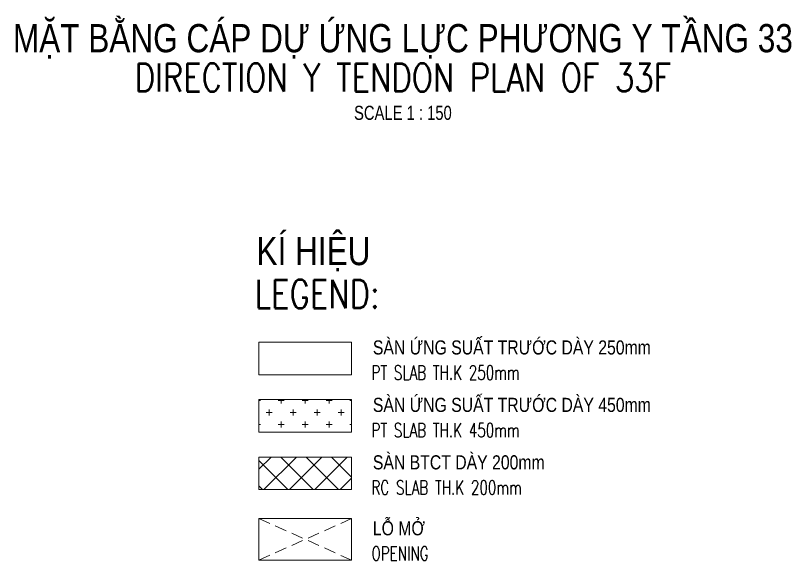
# Model space of a CAD drawing. Header units: millimetres. Extents: x 118516 to 587758, y -25561 to 50684.
# Drawn here: x 531542 to 552156, y -22764 to -8287 of the extents above; entities that cross this region are included whole.
import ezdxf
from ezdxf.enums import TextEntityAlignment as Align

# ---------------------------------------------------------------- set-up
doc = ezdxf.new("R2010")
doc.units = ezdxf.units.MM
doc.linetypes.add('DASHED2', pattern=[9.525, 6.35, -3.175])
for name, color, linetype, lineweight in [('NDC_S_ANNO', 7, 'Continuous', 20), ('NDC_S_ENG TEXT', 2, 'Continuous', 20), ('NDC_S_ENG TITLE', 3, 'Continuous', 20), ('NDC_S_HATCH MATERIAL', 8, 'Continuous', 13), ('NDC_S_OPENING', 9, 'DASHED2', 13), ('NDC_S_SLAB', 2, 'Continuous', 20), ('NDC_S_TEXT SYMBOL', 7, 'Continuous', 20), ('NDC_S_VN TEXT', 7, 'Continuous', 20), ('NDC_S_VN TITLE', 6, 'Continuous', 35)]:
    doc.layers.add(name, color=color, linetype=linetype, lineweight=lineweight)
doc.styles.add('$0$NDC_EN TXT', font='romans.shx', dxfattribs={"width": 0.8})
doc.styles.add('NDC_ANNO', font='', dxfattribs={"width": 0.8})
doc.styles.add('NDC_EN TXT', font='romans.shx', dxfattribs={"width": 0.8})
doc.styles.add('NDC_VIE TXT', font='arial.ttf', dxfattribs={"width": 0.8})
doc.styles.get('NDC_ANNO').set_extended_font_data('Dotum')

# ---------------------------------------------------------------- blocks, each defined once
blk = doc.blocks.new('Drawing name_symbol')
at = {"layer": 'NDC_S_ENG TITLE', "style": 'NDC_EN TXT', "width": 0.8}
blk.add_attdef('SECTDET1', text='', height=5, dxfattribs=at).set_placement((0, 1.01), align=Align.CENTER)
at = {"layer": 'NDC_S_TEXT SYMBOL', "lineweight": 25, "style": 'NDC_ANNO', "width": 0.8}
blk.add_attdef('SSCALE', text='', height=2.5, dxfattribs=at).set_placement((0, -4), align=Align.CENTER)
at = {"layer": 'NDC_S_VN TITLE', "style": 'NDC_VIE TXT', "width": 0.8}
blk.add_attdef('SECTDET2', text='', height=5, dxfattribs=at).set_placement((0, 7.97), align=Align.CENTER)

msp = doc.modelspace()

# ---------------------------------------------------------------- hatches: boundary and pattern name
at = {"layer": 'NDC_S_HATCH MATERIAL', "ltscale": 100}
h = msp.add_hatch(dxfattribs=at)
h.set_pattern_fill('CROSS', color=256, scale=50)
h.set_pattern_definition([(0, (334052.12, -10259.27), (317.5, 317.5), [158.75, -476.25]), (90, (334131.5, -10338.65), (-317.5, 317.5), [158.75, -476.25])])
h.paths.add_polyline_path([(538010, -18490.2), (538010, -19354.3), (540468.3, -19354.3), (540468.3, -18490.2)])
h = msp.add_hatch(dxfattribs=at)
h.set_pattern_fill('ANSI37', color=256, scale=150)
h.set_pattern_definition([(45, (342129.95, -16184.8), (-336.7596, 336.7596), []), (135, (342129.95, -16184.8), (-336.7596, -336.7596), [])])
h.paths.add_polyline_path([(538010, -20016.2), (538010, -20880.3), (540468.3, -20880.3), (540468.3, -20016.2)])

# ---------------------------------------------------------------- linework, layer by layer
at = {"layer": 'NDC_S_OPENING', "ltscale": 50}
for p, q in [((538010, -21649.7), (540468.3, -22757.9)), ((538010, -22757.9), (540468.3, -21649.7))]:
    msp.add_line(p, q, dxfattribs=at)
at = {"layer": 'NDC_S_SLAB'}
for points in [[(538010, -16964.2), (540468.3, -16964.2), (540468.3, -17828.3), (538010, -17828.3)], [(538010, -18490.2), (540468.3, -18490.2), (540468.3, -19354.3), (538010, -19354.3)], [(538010, -20016.2), (540468.3, -20016.2), (540468.3, -20880.3), (538010, -20880.3)], [(538010, -21649.7), (540468.3, -21649.7), (540468.3, -22757.9), (538010, -22757.9)]]:
    msp.add_lwpolyline(points, close=True, dxfattribs=at)

# ---------------------------------------------------------------- block references
at = {"layer": 'NDC_S_ANNO', "xscale": 150, "yscale": 150, "zscale": 150}
msp.add_blockref('Drawing name_symbol', (541833.2, -10459.1), dxfattribs=at).add_auto_attribs({'SECTDET1': 'DIRECTION Y TENDON PLAN OF 33F', 'SECTDET2': 'MẶT BẰNG CÁP DỰ ỨNG LỰC PHƯƠNG Y TẦNG 33', 'SSCALE': 'SCALE 1 : 150'})

# ---------------------------------------------------------------- texts
at = {"layer": 'NDC_S_ENG TEXT', "style": '$0$NDC_EN TXT'}
for s, height, width, p in [('LEGEND:', 750, 0.8, (537895.5, -16059.5)), ('PT SLAB TH.K 250mm', 375, 0.7, (540997.1, -17961)), ('PT SLAB TH.K 450mm', 375, 0.7, (540997.1, -19487)), ('RC SLAB TH.K 200mm', 375, 0.7, (540997.1, -21013)), ('OPENING', 375, 0.7, (540997.1, -22764.4))]:
    msp.add_text(s, height=height, dxfattribs=dict(at, width=width)).set_placement(p)
at = {"layer": 'NDC_S_VN TEXT', "style": 'NDC_VIE TXT', "width": 0.8}
msp.add_text('KÍ HIỆU', height=750, dxfattribs=at).set_placement((537945.8, -14168.4), align=Align.TOP_LEFT)
for s, p in [('SÀN ỨNG SUẤT TRƯỚC DÀY 250mm', (541035.4, -17292.2)), ('SÀN ỨNG SUẤT TRƯỚC DÀY 450mm', (541035.4, -18818.2)), ('SÀN BTCT DÀY 200mm', (541035.4, -20344.2)), ('LỖ MỞ', (541035.4, -22095.6))]:
    msp.add_text(s, height=375, dxfattribs=at).set_placement(p)

doc.saveas('drawing.dxf')
